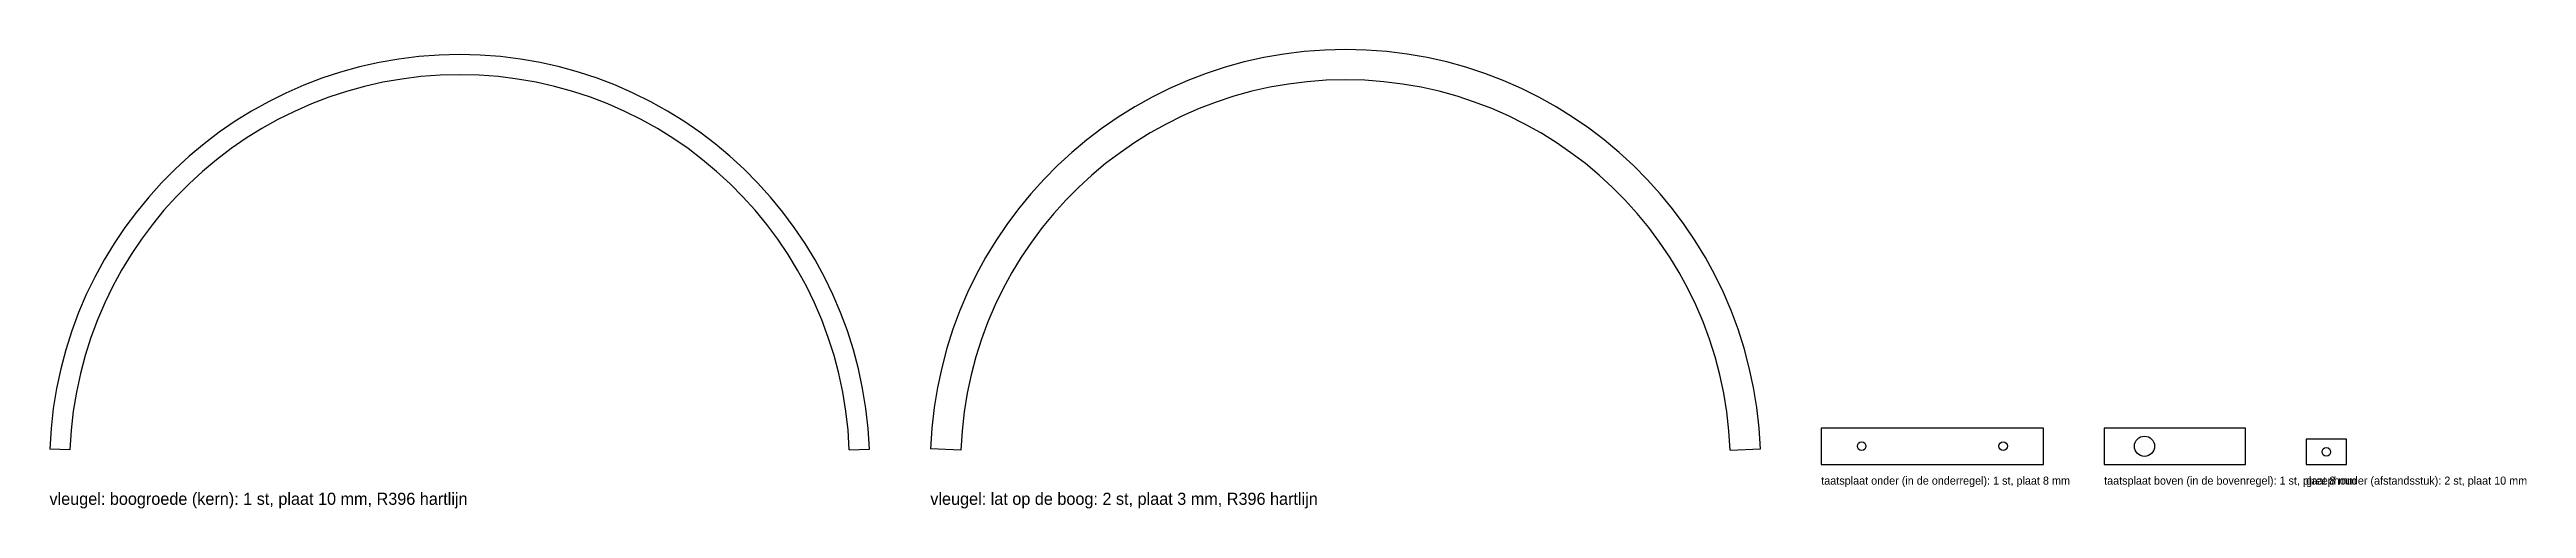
# Model space of a CAD drawing. Header units: millimetres. Extents: x 0 to 2452, y -44 to 411.
import ezdxf

# ---------------------------------------------------------------- set-up
doc = ezdxf.new("R2010")
doc.units = ezdxf.units.MM

msp = doc.modelspace()

# ---------------------------------------------------------------- linework, layer by layer
at = {"layer": 'GATEN'}
for centre, radius in [((2074, 18), 10), ((1794, 18), 4.25), ((1934, 18), 4.25), ((2254, 12.5), 4.25)]:
    msp.add_circle(centre, radius, dxfattribs=at)
at = {"layer": 'SNIJDEN'}
for p, q in [((1974, 36), (1754, 36)), ((1754, 36), (1754, 0)), ((1974, 0), (1974, 36)), ((2174, 36), (2034, 36)), ((2034, 36), (2034, 0)), ((2174, 0), (2174, 36)), ((2274, 25), (2234, 25)), ((2234, 25), (2234, 0)), ((2274, 0), (2274, 25)), ((20.2717, 14.4811), (0.2858, 15.2314)), ((791.7283, 14.4811), (811.7142, 15.2314)), ((902.2682, 14.2935), (872.2893, 15.419)), ((1663.7318, 14.2935), (1693.7107, 15.419)), ((1754, 0), (1974, 0)), ((2034, 0), (2174, 0)), ((2234, 0), (2274, 0))]:
    msp.add_line(p, q, dxfattribs=at)
for centre, radius in [((406, 0), 406), ((1283, 0), 411), ((406, 0), 386), ((1283, 0), 381)]:
    msp.add_arc(centre, radius, 2.15, 177.85, dxfattribs=at)

# ---------------------------------------------------------------- texts
at = {"layer": 'TEKST'}
for s, height, p in [('taatsplaat onder (in de onderregel): 1 st, plaat 8 mm', 8, (1754, -20)), ('taatsplaat boven (in de bovenregel): 1 st, plaat 8 mm', 8, (2034, -20)), ('greephouder (afstandsstuk): 2 st, plaat 10 mm', 8, (2234, -20)), ('vleugel: boogroede (kern): 1 st, plaat 10 mm, R396 hartlijn', 12, (0, -40)), ('vleugel: lat op de boog: 2 st, plaat 3 mm, R396 hartlijn', 12, (872, -40))]:
    msp.add_text(s, height=height, dxfattribs=at).set_placement(p)

doc.saveas('drawing.dxf')
